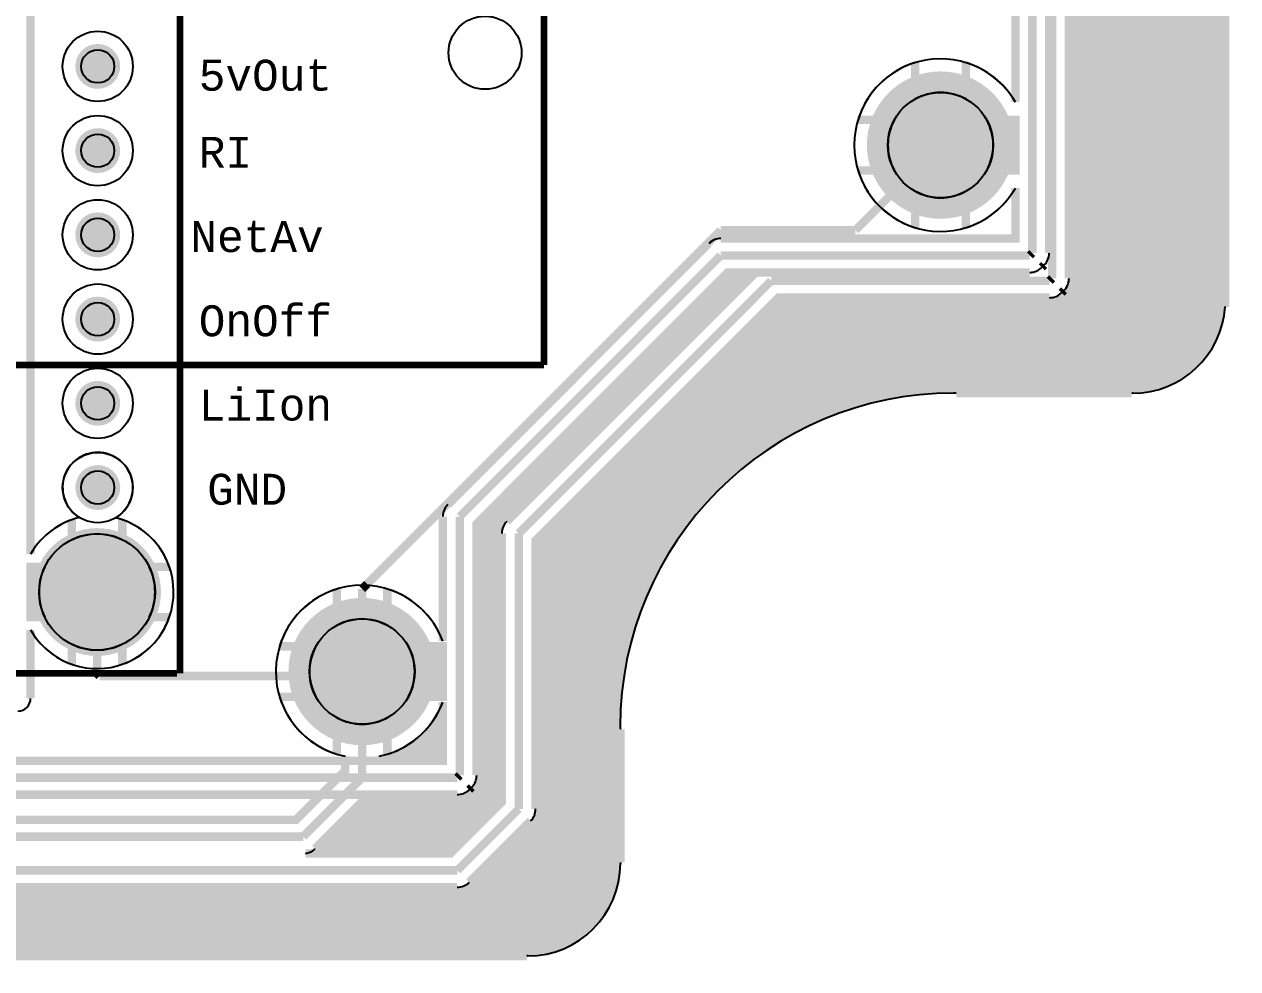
# Model space of a CAD drawing. Extents: x -3564 to 3564, y -2067 to 2176.
# Drawn here: x 2123 to 3564, y -2067 to -946 of the extents above; entities that cross this region are included whole.
import ezdxf
from ezdxf.enums import TextEntityAlignment as Align

# ---------------------------------------------------------------- set-up
doc = ezdxf.new("R2010")
doc.units = 0
for name, color, linetype in [('BOARD_OUTLINE', 2, 'CONTINUOUS'), ('COPPER_BOTTOM', 1, 'CONTINUOUS'), ('COPPER_TOP', 3, 'CONTINUOUS'), ('DRILL', 255, 'CONTINUOUS'), ('SILKSCREEN_BOTTOM', 6, 'CONTINUOUS'), ('SILKSCREEN_TOP', 4, 'CONTINUOUS')]:
    doc.layers.add(name, color=color, linetype=linetype)
doc.styles.add('MONOTxtStyle', font='monotxt')

msp = doc.modelspace()

# ---------------------------------------------------------------- hatches: boundary and pattern name
at = {"layer": 'COPPER_BOTTOM'}
h = msp.add_hatch(color=256, dxfattribs=at)
edge = h.paths.add_edge_path()
edge.add_arc((2210, -995.527559), 26.685039, 0, 360)
edge = h.paths.add_edge_path()
edge.add_arc((2210, -995.527559), 19.685039, 0, 360)
h = msp.add_hatch(color=256, dxfattribs=at)
edge = h.paths.add_edge_path()
edge.add_arc((3211, -1089), 87.5, 0, 360)
edge = h.paths.add_edge_path()
edge.add_arc((3211, -1089), 62.5, 0, 360)
h = msp.add_hatch(color=1, dxfattribs=at)
edge = h.paths.add_edge_path()
edge.add_arc((3211, -1089), 62.5, 331.314598, 28.685402, ccw=False)
edge.add_line((3265.82928, -1119), (3299.903268, -1119))
edge.add_line((3299.903268, -1119), (3299.903268, -1059))
edge.add_line((3299.903268, -1059), (3265.82928, -1059))
h = msp.add_hatch(color=256, dxfattribs=at)
edge = h.paths.add_edge_path()
edge.add_arc((2210, -1095.527559), 26.685039, 0, 360)
edge = h.paths.add_edge_path()
edge.add_arc((2210, -1095.527559), 19.685039, 0, 360)
h = msp.add_hatch(color=256, dxfattribs=at)
edge = h.paths.add_edge_path()
edge.add_arc((2210, -1195.527559), 26.685039, 0, 360)
edge = h.paths.add_edge_path()
edge.add_arc((2210, -1195.527559), 19.685039, 0, 360)
h = msp.add_hatch(color=256, dxfattribs=at)
edge = h.paths.add_edge_path()
edge.add_arc((2210, -1295.527559), 26.685039, 0, 360)
edge = h.paths.add_edge_path()
edge.add_arc((2210, -1295.527559), 19.685039, 0, 360)
h = msp.add_hatch(color=256, dxfattribs=at)
edge = h.paths.add_edge_path()
edge.add_arc((2210, -1395.527559), 26.685039, 0, 360)
edge = h.paths.add_edge_path()
edge.add_arc((2210, -1395.527559), 19.685039, 0, 360)
h = msp.add_hatch(color=256, dxfattribs=at)
edge = h.paths.add_edge_path()
edge.add_arc((2210, -1495.527559), 26.685039, 0, 360)
edge = h.paths.add_edge_path()
edge.add_arc((2210, -1495.527559), 19.685039, 0, 360)
h = msp.add_hatch(color=256, dxfattribs=at)
edge = h.paths.add_edge_path()
edge.add_arc((2209.19689, -1619.543268), 75.897638, 0, 360)
edge = h.paths.add_edge_path()
edge.add_arc((2209.19689, -1619.543268), 68.897638, 0, 360)
h = msp.add_hatch(color=1, dxfattribs=at)
edge = h.paths.add_edge_path()
edge.add_arc((2209.19689, -1619.543268), 68.897638, 154.187432, 205.812568, ccw=False)
edge.add_line((2147.173632, -1589.543268), (2130.269409, -1589.543268))
edge.add_line((2130.269409, -1589.543268), (2130.269409, -1649.543268))
edge.add_line((2130.269409, -1649.543268), (2147.173632, -1649.543268))
h = msp.add_hatch(color=256, dxfattribs=at)
edge = h.paths.add_edge_path()
edge.add_arc((2524, -1714), 87.5, 0, 360)
edge = h.paths.add_edge_path()
edge.add_arc((2524, -1714), 62.5, 0, 360)
h = msp.add_hatch(color=1, dxfattribs=at)
edge = h.paths.add_edge_path()
edge.add_arc((2524, -1714), 62.5, 331.314598, 28.685402, ccw=False)
edge.add_line((2578.82928, -1744), (2619.903268, -1744))
edge.add_line((2619.903268, -1744), (2619.903268, -1684))
edge.add_line((2619.903268, -1684), (2578.82928, -1684))
at = {"layer": 'COPPER_TOP'}
h = msp.add_hatch(color=3, dxfattribs=at)
edge = h.paths.add_edge_path()
edge.add_line((3340.582874, -858.438701), (2949.79383, -858.438701))
edge.add_line((2949.79383, -858.438701), (2906.423646, -815.072559))
edge.add_line((2906.423646, -815.072559), (3548.927441, -815.072559))
edge.add_line((3548.927441, -815.072559), (3548.927441, -1280.636464))
edge.add_arc((3564, -1281.820276), 15.118976, 175.509159, 176.26094)
edge.add_arc((3439.266063, -1273.668701), 109.88103, 270, 356.26094, ccw=False)
edge.add_arc((3439.266063, -1398.668701), 15.118976, 90, 94.492746)
edge.add_line((3438.08175, -1383.596181), (3229.577873, -1383.596181))
edge.add_arc((3226.607598, -1398.668701), 15.362402, 78.851822, 90)
edge.add_arc((3226.607598, -1779.402638), 396.096339, 90, 180)
edge.add_arc((2845.873661, -1779.402638), 15.362402, 180, 191.146659)
edge.add_line((2830.801063, -1782.372513), (2830.801063, -1940.583254))
edge.add_arc((2845.873701, -1941.766063), 15.118976, 175.512972, 180)
edge.add_arc((2720.873701, -1941.766063), 109.881024, 270, 0, ccw=False)
edge.add_arc((2720.873701, -2066.766063), 15.118976, 90, 94.490847)
edge.add_line((2719.689887, -2051.693504), (2089.906311, -2051.693578))
edge.add_line((2089.906311, -2051.693578), (2089.906287, -2051.693578))
edge.add_line((2089.906287, -2051.693578), (2049.999961, -2051.693583))
edge.add_line((2049.999961, -2051.693583), (1249.999923, -2051.693504))
edge.add_arc((1249.999921, -2066.766063), 15.072559, 89.999994, 90.185201)
edge.add_line((1249.951201, -2051.693583), (1145.024398, -2051.693583))
edge.add_line((1145.024398, -2051.693583), (1145.024398, -2051.693583))
edge.add_line((1145.024398, -2051.693583), (429.570315, -2051.693583))
edge.add_arc((429.570315, -2066.766142), 15.072559, 90, 90.000352)
edge.add_line((429.570222, -2051.693583), (200.142508, -2051.693541))
edge.add_line((200.142508, -2051.693541), (200.142508, -2051.693541))
edge.add_line((200.142508, -2051.693541), (0.000003, -2051.693504))
edge.add_arc((0, -2066.766063), 15.072559, 89.999989, 90.000362)
edge.add_line((-0.000095, -2051.693504), (-434.927441, -2051.693504))
edge.add_line((-434.927441, -2051.693504), (-434.927441, -1398.766063))
edge.add_arc((-450, -1398.766063), 15.072559, 0, 35.111756)
edge.add_line((-437.670169, -1390.096732), (-391.254109, -1390.096732))
edge.add_line((-391.254109, -1390.096732), (-370.096732, -1411.255121))
edge.add_line((-370.096732, -1411.255121), (-370.096732, -1837.070866))
edge.add_arc((-350, -1837.070866), 20.096732, 180, 225.095268)
edge.add_line((-364.186888, -1851.305011), (-251.305454, -1964.186838))
edge.add_arc((-237.07126, -1950), 20.096732, 224.904532, 256.553469)
edge.add_arc((-237.071208, -1950.000012), 20.096732, 256.553318, 270.063573)
edge.add_line((-237.048909, -1970.096732), (2637.07126, -1970.096732))
edge.add_arc((2637.07126, -1950), 20.096732, 270, 315.095429)
edge.add_line((2651.305444, -1964.186848), (2724.186878, -1891.305256))
edge.add_arc((2710, -1877.071102), 20.096732, 314.904694, 0)
edge.add_line((2730.096732, -1877.071102), (2730.096732, -1558.3243))
edge.add_line((2730.096732, -1558.3243), (3018.3243, -1270.096732))
edge.add_line((3018.3243, -1270.096732), (3340.582874, -1270.096732))
edge.add_arc((3340.606482, -1250.000014), 20.096732, 269.932692, 284.59993)
edge.add_arc((3340.606535, -1250), 20.096732, 284.599773, 315.095368)
edge.add_line((3354.840705, -1264.186863), (3357.722296, -1261.305271))
edge.add_arc((3343.535433, -1247.071102), 20.096732, 314.904632, 0)
edge.add_line((3363.632165, -1247.071102), (3363.632165, -881.464331))
edge.add_arc((3343.535433, -881.464331), 20.096732, 0, 45.095368)
edge.add_line((3357.722296, -867.230162), (3354.840705, -864.34857))
edge.add_arc((3340.606535, -878.535433), 20.096732, 44.904632, 75.400227)
edge.add_arc((3340.606482, -878.535419), 20.096732, 75.40007, 90.067308)
h = msp.add_hatch(color=256, dxfattribs=at)
edge = h.paths.add_edge_path()
edge.add_arc((2210, -995.527559), 26.685039, 0, 360)
edge = h.paths.add_edge_path()
edge.add_arc((2210, -995.527559), 19.685039, 0, 360)
h = msp.add_hatch(color=256, dxfattribs=at)
edge = h.paths.add_edge_path()
edge.add_arc((3211, -1089), 87.5, 0, 360)
edge = h.paths.add_edge_path()
edge.add_arc((3211, -1089), 62.5, 0, 360)
h = msp.add_hatch(color=256, dxfattribs=at)
edge = h.paths.add_edge_path()
edge.add_arc((2210, -1095.527559), 26.685039, 0, 360)
edge = h.paths.add_edge_path()
edge.add_arc((2210, -1095.527559), 19.685039, 0, 360)
h = msp.add_hatch(color=256, dxfattribs=at)
edge = h.paths.add_edge_path()
edge.add_arc((2210, -1195.527559), 26.685039, 0, 360)
edge = h.paths.add_edge_path()
edge.add_arc((2210, -1195.527559), 19.685039, 0, 360)
h = msp.add_hatch(color=3, dxfattribs=at)
edge = h.paths.add_edge_path()
edge.add_line((2660.096732, -1837.071102), (2660.096732, -1538.3243))
edge.add_line((2660.096732, -1538.3243), (2958.3243, -1240.096732))
edge.add_line((2958.3243, -1240.096732), (2991.482157, -1240.096732))
edge.add_line((2991.482157, -1240.096732), (2695.789416, -1535.789473))
edge.add_arc((2709.999952, -1550.000009), 20.096732, 135, 180.125855)
edge.add_line((2689.903268, -1550.044153), (2689.903268, -1868.746737))
edge.add_line((2689.903268, -1868.746737), (2628.746869, -1929.903268))
edge.add_line((2628.746869, -1929.903268), (2456.781831, -1929.903268))
edge.add_arc((2454, -1910), 20.096732, 277.956547, 315.095368)
edge.add_line((2468.234169, -1924.186863), (2532.3243, -1860.096732))
edge.add_line((2532.3243, -1860.096732), (2637.071102, -1860.096732))
edge.add_arc((2637.071102, -1840), 20.096732, 270, 315.095368)
edge.add_line((2651.305271, -1854.186863), (2654.186863, -1851.305271))
edge.add_arc((2640, -1837.071102), 20.096732, 314.904632, 0)
h = msp.add_hatch(color=256, dxfattribs=at)
edge = h.paths.add_edge_path()
edge.add_arc((2210, -1295.527559), 26.685039, 0, 360)
edge = h.paths.add_edge_path()
edge.add_arc((2210, -1295.527559), 19.685039, 0, 360)
h = msp.add_hatch(color=256, dxfattribs=at)
edge = h.paths.add_edge_path()
edge.add_arc((2210, -1395.527559), 26.685039, 0, 360)
edge = h.paths.add_edge_path()
edge.add_arc((2210, -1395.527559), 19.685039, 0, 360)
h = msp.add_hatch(color=256, dxfattribs=at)
edge = h.paths.add_edge_path()
edge.add_arc((2210, -1495.527559), 26.685039, 0, 360)
edge = h.paths.add_edge_path()
edge.add_arc((2210, -1495.527559), 19.685039, 0, 360)
h = msp.add_hatch(color=256, dxfattribs=at)
edge = h.paths.add_edge_path()
edge.add_arc((2209.19689, -1619.543268), 75.897638, 0, 360)
edge = h.paths.add_edge_path()
edge.add_arc((2209.19689, -1619.543268), 68.897638, 0, 360)
h = msp.add_hatch(color=256, dxfattribs=at)
edge = h.paths.add_edge_path()
edge.add_arc((2524, -1714), 87.5, 0, 360)
edge = h.paths.add_edge_path()
edge.add_arc((2524, -1714), 62.5, 0, 360)
h = msp.add_hatch(color=3, dxfattribs=at)
edge = h.paths.add_edge_path()
edge.add_line((2619.903268, -1750.177524), (2619.903268, -1819.903268))
edge.add_line((2619.903268, -1819.903268), (2544.096732, -1819.903268))
edge.add_line((2544.096732, -1819.903268), (2544.096732, -1814.510553))
edge.add_arc((2524, -1714), 102.5, 281.306984, 339.332054)
at = {"layer": 'DRILL'}
h = msp.add_hatch(color=255, dxfattribs=at)
edge = h.paths.add_edge_path()
edge.add_arc((2210, -995.527559), 19.685039, 0, 360)
h = msp.add_hatch(color=255, dxfattribs=at)
edge = h.paths.add_edge_path()
edge.add_arc((3211, -1089), 62.5, 0, 360)
h = msp.add_hatch(color=255, dxfattribs=at)
edge = h.paths.add_edge_path()
edge.add_arc((2210, -1095.527559), 19.685039, 0, 360)
h = msp.add_hatch(color=255, dxfattribs=at)
edge = h.paths.add_edge_path()
edge.add_arc((2210, -1195.527559), 19.685039, 0, 360)
h = msp.add_hatch(color=255, dxfattribs=at)
edge = h.paths.add_edge_path()
edge.add_arc((2210, -1295.527559), 19.685039, 0, 360)
h = msp.add_hatch(color=255, dxfattribs=at)
edge = h.paths.add_edge_path()
edge.add_arc((2210, -1395.527559), 19.685039, 0, 360)
h = msp.add_hatch(color=255, dxfattribs=at)
edge = h.paths.add_edge_path()
edge.add_arc((2210, -1495.527559), 19.685039, 0, 360)
h = msp.add_hatch(color=255, dxfattribs=at)
edge = h.paths.add_edge_path()
edge.add_arc((2209.19689, -1619.543268), 68.897638, 0, 360)
h = msp.add_hatch(color=255, dxfattribs=at)
edge = h.paths.add_edge_path()
edge.add_arc((2524, -1714), 62.5, 0, 360)

# ---------------------------------------------------------------- linework, layer by layer
at = {"layer": 'BOARD_OUTLINE', "color": 2, "const_width": 0.000039}
for points in [[(3564, -800), (3564, -1281.820276)], [(3563.790394, -1284.56315), (3563.999961, -1281.820236)], [(3560.006772, -1306.021063), (3562.367008, -1295.374685)], [(3562.367008, -1295.374685), (3563.790394, -1284.56315)], [(3556.727638, -1316.421181), (3560.006772, -1306.021063)], [(3552.554528, -1326.495945), (3556.727638, -1316.421181)], [(3541.660039, -1345.365748), (3547.519213, -1336.168701)], [(3547.519213, -1336.168701), (3552.554528, -1326.495945)], [(3527.654409, -1362.057047), (3535.021614, -1354.017126)], [(3535.021614, -1354.017126), (3541.660039, -1345.365748)], [(3519.614488, -1369.424252), (3527.654409, -1362.057047)], [(3492.093307, -1386.957165), (3501.766063, -1381.92185)], [(3501.766063, -1381.92185), (3510.96311, -1376.062677)], [(3510.96311, -1376.062677), (3519.614488, -1369.424252)], [(3450.160512, -1398.193031), (3460.972047, -1396.769646)], [(3460.972047, -1396.769646), (3471.618425, -1394.409409)], [(3471.618425, -1394.409409), (3482.018543, -1391.130276)], [(3482.018543, -1391.130276), (3492.093307, -1386.957165)], [(3128.066378, -1411.64189), (3096.388898, -1421.629764)], [(3160.493819, -1404.452874), (3128.066378, -1411.64189)], [(3193.424449, -1400.11748), (3160.493819, -1404.452874)], [(3226.607598, -1398.668701), (3193.424449, -1400.11748)], [(3226.607677, -1398.66874), (3439.266024, -1398.66874)], [(3439.266063, -1398.668701), (3450.160512, -1398.193031)], [(3096.388898, -1421.629764), (3065.70248, -1434.340472)], [(3065.70248, -1434.340472), (3036.24063, -1449.677362)], [(3036.24063, -1449.677362), (3008.227559, -1467.523622)], [(3008.227559, -1467.523622), (2981.876535, -1487.743504)], [(2981.876535, -1487.743504), (2957.388031, -1510.183071)], [(2957.388031, -1510.183071), (2934.948465, -1534.671575)], [(2934.948465, -1534.671575), (2914.728583, -1561.022598)], [(2914.728583, -1561.022598), (2896.882323, -1589.03563)], [(2896.882323, -1589.03563), (2881.545433, -1618.49752)], [(2881.545433, -1618.49752), (2868.834724, -1649.183937)], [(2868.834724, -1649.183937), (2858.84685, -1680.861417)], [(2858.84685, -1680.861417), (2851.657835, -1713.288858)], [(2851.657835, -1713.288858), (2847.322441, -1746.219488)], [(2847.322441, -1746.219488), (2845.873661, -1779.402598)], [(2845.873622, -1941.766063), (2845.873622, -1779.402677)], [(2845.873661, -1779.402598), (2845.873661, -1779.402638)], [(2845.398031, -1952.660512), (2845.873701, -1941.766063)], [(2845.873701, -1941.766063), (2845.873701, -1941.766063)], [(2843.974646, -1963.472047), (2845.398031, -1952.660512)], [(2838.335276, -1984.518543), (2841.614409, -1974.118425)], [(2841.614409, -1974.118425), (2843.974646, -1963.472047)], [(2834.162165, -1994.593307), (2838.335276, -1984.518543)], [(2829.12685, -2004.266063), (2834.162165, -1994.593307)], [(2816.629252, -2022.114488), (2823.267677, -2013.46311)], [(2823.267677, -2013.46311), (2829.12685, -2004.266063)], [(2801.222126, -2037.521614), (2809.262047, -2030.154409)], [(2809.262047, -2030.154409), (2816.629252, -2022.114488)], [(2783.373701, -2050.019213), (2792.570748, -2044.160039)], [(2792.570748, -2044.160039), (2801.222126, -2037.521614)], [(2753.226063, -2062.506772), (2763.626181, -2059.227638)], [(2763.626181, -2059.227638), (2773.700945, -2055.054528)], [(2773.700945, -2055.054528), (2783.373701, -2050.019213)], [(2720.873701, -2066.766063), (2050, -2066.766142)], [(2720.873701, -2066.766063), (2731.76815, -2066.290394)], [(2731.76815, -2066.290394), (2742.579685, -2064.867008)], [(2742.579685, -2064.867008), (2753.226063, -2062.506772)]]:
    msp.add_lwpolyline(points, dxfattribs=at)
at = {"layer": 'COPPER_BOTTOM', "color": 1, "const_width": 10}
for points in [[(2130.269409, 25.826772), (2130.269409, -1574.456314)], [(3548.927441, -1280.636464), (3548.927441, -815.072559), (2896, -815.072559)], [(3320, -1217.071102), (3320, -902.928898)], [(3340.096732, -902.928898), (3340.096732, -1217.071102)], [(3299.903268, -1037.985698), (3299.903268, -920.096732), (2927.07126, -920.096732)], [(3181, -990.988521), (3181, -1034.17072)], [(3241, -1034.17072), (3241, -990.988521)], [(3156.17072, -1059), (3112.988521, -1059)], [(3265.82928, -1119), (3299.903268, -1119), (3299.903268, -1059), (3265.82928, -1059)], [(3211, -1089), (3110, -1190)], [(3112.988521, -1119), (3156.17072, -1119)], [(2950.015109, -1199.903268), (3299.903268, -1199.903268), (3299.903268, -1140.014302)], [(3181, -1143.82928), (3181, -1187.011479)], [(3241, -1187.011479), (3241, -1143.82928)], [(2950, -1190), (2524, -1616)], [(3110, -1190), (2950, -1190)], [(2625.789447, -1515.789442), (2935.789431, -1205.789459)], [(2640, -1530), (2950, -1220)], [(2950, -1220), (3317.071102, -1220)], [(3320, -1217.071102), (3317.071102, -1220)], [(3317.047441, -1240.096732), (2958.3243, -1240.096732), (2660.096732, -1538.3243), (2660.096732, -1837.071102)], [(3334.186863, -1231.305271), (3331.305271, -1234.186863)], [(3229.577873, -1383.596181), (3438.08175, -1383.596181)], [(-258.438701, -1451.486991), (-258.438701, -1819.903268), (2619.903268, -1819.903268), (2619.903268, -1750.177524)], [(2619.903268, -1677.822476), (2619.903268, -1530.026299)], [(2640, -1837.071102), (2640, -1530)], [(2179.19689, -1533.738952), (2179.19689, -1557.52001)], [(2239.19689, -1557.52001), (2239.19689, -1533.738952)], [(2147.173632, -1589.543268), (2130.269409, -1589.543268), (2130.269409, -1649.543268), (2147.173632, -1649.543268)], [(2295.001205, -1589.543268), (2271.220147, -1589.543268)], [(2494, -1615.988521), (2494, -1659.17072)], [(2524, -1616), (2530, -1610)], [(2524, -1714), (2524, -1616)], [(2554, -1659.17072), (2554, -1615.988521)], [(2209.19689, -1619.543268), (2209.19685, -1716.267913)], [(2271.220147, -1649.543268), (2295.001205, -1649.543268)], [(2130.269409, -1664.630222), (2130.269409, -1745.826772)], [(2179.19689, -1681.566525), (2179.19689, -1705.347583)], [(2239.19689, -1705.347583), (2239.19689, -1681.566525)], [(2469.17072, -1684), (2425.988521, -1684)], [(2578.82928, -1744), (2619.903268, -1744), (2619.903268, -1684), (2578.82928, -1684)], [(2212.125748, -1719.19685), (2209.19685, -1716.267913)], [(2212.125748, -1719.19685), (2519.19685, -1719.19685)], [(2425.988521, -1744), (2469.17072, -1744)], [(2494, -1768.82928), (2494, -1812.011479)], [(2554, -1812.011479), (2554, -1768.82928)], [(2830.801063, -1940.583254), (2830.801063, -1782.372513)], [(-275.606535, -1840), (2637.071102, -1840)], [(2637.071102, -1840), (2640, -1837.071102)], [(2637.071102, -1860.096732), (-275.582874, -1860.096732)], [(2654.186863, -1851.305271), (2651.305271, -1854.186863)], [(1249.999923, -2051.693504), (2049.999961, -2051.693583), (2089.906287, -2051.693578), (2089.906311, -2051.693578), (2719.689887, -2051.693504)]]:
    msp.add_lwpolyline(points, dxfattribs=at)
at = {"layer": 'COPPER_BOTTOM', "color": 1}
for centre in [(2210, -995.527559), (2210, -1095.527559), (2210, -1195.527559), (2210, -1295.527559), (2210, -1395.527559), (2210, -1495.527559)]:
    msp.add_circle(centre, 41.685039, dxfattribs=at)
for centre, radius, start, end in [((3211, -1089), 102.5, 107.018647, 162.981353), ((3211, -1089), 102.5, 29.847983, 72.981353), ((3211, -1089), 62.5, 61.314598, 118.685402), ((3211, -1089), 62.5, 151.314598, 208.685402), ((3211, -1089), 62.5, 331.314598, 28.685402), ((3211, -1089), 102.5, 197.018647, 252.981353), ((3211, -1089), 62.5, 241.314598, 298.685402), ((3211, -1089), 102.5, 287.018647, 330.152017), ((2949.999966, -1219.999994), 20.096732, 89.956827, 135), ((3320, -1217.071102), 20.096732, 314.904632, 0), ((3317.071049, -1220.000014), 20.096732, 269.932692, 284.59993), ((3317.071102, -1220), 20.096732, 284.599773, 315.095368), ((3439.266063, -1273.668701), 109.88103, 270, 356.26094), ((3564, -1281.820276), 15.118976, 175.509159, 176.26094), ((3226.607598, -1779.402638), 396.096339, 90, 180), ((3226.607598, -1398.668701), 15.362402, 78.851822, 90), ((3439.266063, -1398.668701), 15.118976, 90, 94.492746), ((2639.999983, -1529.999978), 20.096732, 135, 180.075041), ((2209.19689, -1619.543268), 90.897638, 109.271299, 150.263034), ((2209.19689, -1619.543268), 90.897638, 19.271299, 70.728701), ((2209.19689, -1619.543268), 68.897638, 64.187432, 115.812568), ((2209.19689, -1619.543268), 68.897638, 154.187432, 205.812568), ((2209.19689, -1619.543268), 68.897638, 334.187432, 25.812568), ((2524, -1714), 102.5, 107.018647, 162.981353), ((2524, -1714), 102.5, 20.667946, 72.981353), ((2209.19689, -1619.543268), 90.897638, 289.271299, 340.728701), ((2524, -1714), 62.5, 61.314598, 118.685402), ((2209.19689, -1619.543268), 90.897638, 209.736966, 250.728701), ((2209.19689, -1619.543268), 68.897638, 244.187432, 295.812568), ((2524, -1714), 62.5, 151.314598, 208.685402), ((2524, -1714), 62.5, 331.314598, 28.685402), ((2115.19685, -1745.826772), 15.072559, 270, 0), ((2524, -1714), 102.5, 197.018647, 252.981353), ((2524, -1714), 102.5, 287.018647, 339.332054), ((2524, -1714), 62.5, 241.314598, 298.685402), ((2845.873661, -1779.402638), 15.362402, 180, 191.146659), ((2640, -1837.071102), 20.096732, 314.904632, 0), ((2637.071102, -1840), 20.096732, 270, 315.095368), ((2720.873701, -1941.766063), 109.881024, 270, 0), ((2845.873701, -1941.766063), 15.118976, 175.512972, 180), ((2720.873701, -2066.766063), 15.118976, 90, 94.490847)]:
    msp.add_arc(centre, radius, start, end, dxfattribs=at)
at = {"layer": 'COPPER_TOP', "color": 3, "const_width": 10}
for points in [[(2130.269409, 25.826772), (2130.269409, -1574.456314)], [(3340.582874, -858.438701), (2949.79383, -858.438701), (2906.423646, -815.072559), (3548.927441, -815.072559), (3548.927441, -1280.636464)], [(3343.535433, -881.464331), (3343.535433, -1247.071102)], [(3363.632165, -1247.071102), (3363.632165, -881.464331)], [(3320, -902.928898), (3320, -1217.071102)], [(3299.903268, -1037.985698), (3299.903268, -920.096732), (2930.021352, -920.096732)], [(2950, -1199.903268), (3299.903268, -1199.903268), (3299.903268, -1140.014302)], [(2625.789419, -1515.78947), (2935.789403, -1205.789486)], [(2950, -1220), (2640, -1530)], [(3317.071102, -1220), (2950, -1220)], [(3320, -1217.071102), (3317.071102, -1220)], [(2660.096732, -1837.071102), (2660.096732, -1538.3243), (2958.3243, -1240.096732), (2991.482157, -1240.096732), (2695.789416, -1535.789473)], [(3010, -1250), (2710, -1550)], [(3340.606535, -1250), (3010, -1250)], [(3343.535433, -1247.071102), (3340.606535, -1250)], [(2730.096732, -1877.071102), (2730.096732, -1558.3243), (3018.3243, -1270.096732), (3340.582874, -1270.096732)], [(3354.840705, -1264.186863), (3357.722296, -1261.305271)], [(3438.08175, -1383.596181), (3229.577873, -1383.596181)], [(-209.903268, -1420.050867), (-209.903268, -1878.746881), (-198.746881, -1889.903268), (2445.675622, -1889.903268), (2503.903268, -1831.675622), (2503.903268, -1814.510553)], [(2619.903268, -1677.822476), (2619.903268, -1530.04257)], [(2640, -1530), (2640, -1837.071102)], [(2689.903268, -1550.044153), (2689.903268, -1868.746737), (2628.746869, -1929.903268), (2456.781831, -1929.903268)], [(2710, -1550), (2710, -1877.071102)], [(2130.269409, -1664.630222), (2130.269409, -1745.826772)], [(2524, -1714), (2524, -1836)], [(2619.903268, -1750.177524), (2619.903268, -1819.903268), (2544.096732, -1819.903268), (2544.096732, -1814.510553)], [(2830.801063, -1782.372513), (2830.801063, -1940.583254)], [(2454, -1910), (2524, -1840)], [(2637.071102, -1840), (2524, -1840)], [(2637.071102, -1840), (2640, -1837.071102)], [(2468.234169, -1924.186863), (2532.3243, -1860.096732), (2637.071102, -1860.096732)], [(2651.305271, -1854.186863), (2654.186863, -1851.305271)], [(2637.07126, -1950), (2710, -1877.071102)], [(2651.305444, -1964.186848), (2724.186878, -1891.305256)], [(2454, -1910), (-207.07126, -1910)], [(2637.07126, -1950), (-237.07126, -1950)], [(-237.048909, -1970.096732), (2637.07126, -1970.096732)], [(2719.689887, -2051.693504), (2089.906311, -2051.693578), (2089.906287, -2051.693578), (2049.999961, -2051.693583), (1249.999923, -2051.693504)]]:
    msp.add_lwpolyline(points, dxfattribs=at)
at = {"layer": 'COPPER_TOP', "color": 3}
for centre in [(2210, -995.527559), (2210, -1095.527559), (2210, -1195.527559), (2210, -1295.527559), (2210, -1395.527559)]:
    msp.add_circle(centre, 41.685039, dxfattribs=at)
for centre, radius, start, end in [((3211, -1089), 102.5, 29.847983, 330.152017), ((2949.999938, -1220.000022), 20.096732, 109.792432, 135), ((2950, -1220), 20.096732, 90, 109.792618), ((3343.535433, -1247.071102), 20.096732, 314.904632, 0), ((3340.606535, -1250), 20.096732, 284.599773, 315.095368), ((3340.606482, -1250.000014), 20.096732, 269.932692, 284.59993), ((3439.266063, -1273.668701), 109.88103, 270, 356.26094), ((3564, -1281.820276), 15.118976, 175.509159, 176.26094), ((3226.607598, -1779.402638), 396.096339, 90, 180), ((3226.607598, -1398.668701), 15.362402, 78.851822, 90), ((3439.266063, -1398.668701), 15.118976, 90, 94.492746), ((2210, -1495.527559), 41.685039, 300.702121, 238.555808), ((2639.999955, -1530.000006), 20.096732, 135, 180.121351), ((2209.19689, -1619.543268), 90.897638, 103.320504, 150.263034), ((2209.19689, -1619.543268), 90.897638, 209.736966, 75.937426), ((2709.999952, -1550.000009), 20.096732, 135, 180.125855), ((2524, -1714), 102.5, 20.667946, 258.693016), ((2115.19685, -1745.826772), 15.072559, 270, 0), ((2524, -1714), 102.5, 281.306984, 339.332054), ((2845.873661, -1779.402638), 15.362402, 180, 191.146659), ((2640, -1837.071102), 20.096732, 314.904632, 0), ((2637.071102, -1840), 20.096732, 270, 315.095368), ((2710, -1877.071102), 20.096732, 314.904694, 0), ((2454, -1910), 20.096732, 277.956547, 315.095368), ((2720.873701, -1941.766063), 109.881024, 270, 0), ((2845.873701, -1941.766063), 15.118976, 175.512972, 180), ((2637.07126, -1950), 20.096732, 270, 315.095429), ((2720.873701, -2066.766063), 15.118976, 90, 94.490847)]:
    msp.add_arc(centre, radius, start, end, dxfattribs=at)
at = {"layer": 'DRILL', "color": 255}
for centre, radius in [((2210, -995.527559), 19.685039), ((3211, -1089), 62.5), ((2210, -1095.527559), 19.685039), ((2210, -1195.527559), 19.685039), ((2210, -1295.527559), 19.685039), ((2210, -1395.527559), 19.685039), ((2210, -1495.527559), 19.685039), ((2209.19689, -1619.543268), 68.897638), ((2524, -1714), 62.5)]:
    msp.add_circle(centre, radius, dxfattribs=at)
at = {"layer": 'SILKSCREEN_BOTTOM', "color": 6, "const_width": 8}
for points in [[(2740, 110), (2740, -1350)], [(2740, -1350), (-400, -1350)]]:
    msp.add_lwpolyline(points, dxfattribs=at)
at = {"layer": 'SILKSCREEN_BOTTOM', "color": 6}
msp.add_circle((2670, -979.370079), 43.370079, dxfattribs=at)
at = {"layer": 'SILKSCREEN_TOP', "color": 4, "const_width": 8}
for points in [[(2307.622047, -1716), (2307.622047, 1276.125984)], [(284, -1716), (2304, -1716)]]:
    msp.add_lwpolyline(points, dxfattribs=at)

# ---------------------------------------------------------------- texts
at = {"layer": 'SILKSCREEN_TOP', "style": 'MONOTxtStyle', "width": 0.995556}
for s, p in [('5vOut', (2330, -1006)), ('RI', (2330, -1097.559055)), ('NetAv', (2320, -1197.559055)), ('OnOff', (2330, -1297.559055)), ('LiIon', (2330, -1397.559055)), ('GND', (2340, -1497.559055))]:
    msp.add_text(s, height=36.745407, dxfattribs=at).set_placement(p, align=Align.MIDDLE_LEFT)

doc.saveas('drawing.dxf')
